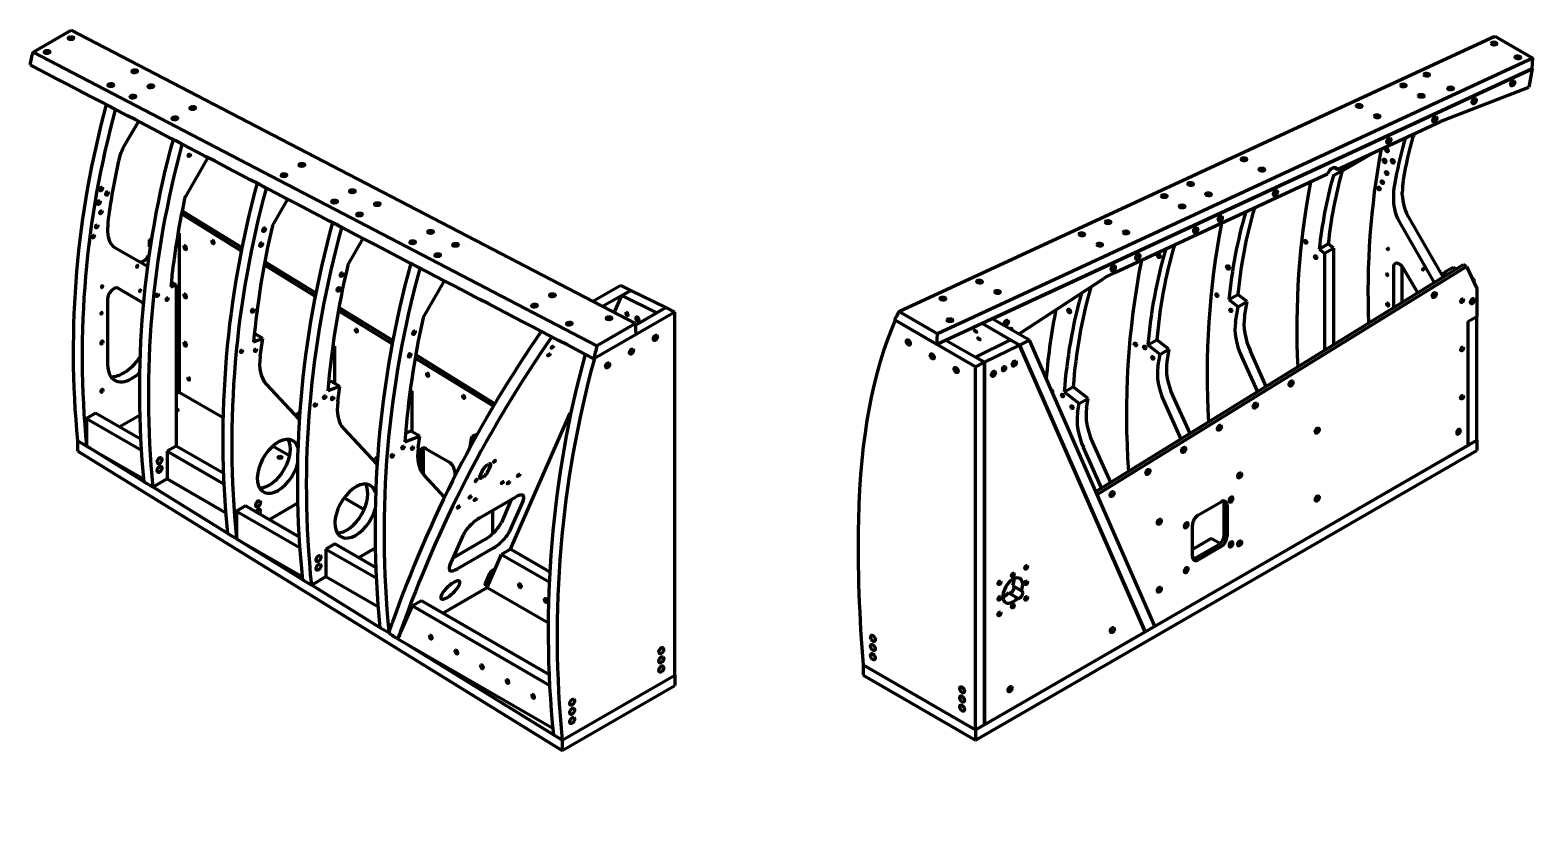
# Model space of a CAD drawing. Header units: millimetres. Extents: x 8001 to 31110, y 282 to 17125.
# Drawn here: x 20269 to 22485, y 3006 to 4159 of the extents above; entities that cross this region are included whole.
import ezdxf

# ---------------------------------------------------------------- set-up
doc = ezdxf.new("R2010")
doc.units = ezdxf.units.MM
doc.layers.add('Visible', color=7, linetype='Continuous', lineweight=50)

msp = doc.modelspace()

# ---------------------------------------------------------------- linework, layer by layer
at = {"layer": 'Visible', "extrusion": (0, 0.816497, 0.57735)}
for p, q in [((20273.42, 4126.146), (20329.629, 4158.598)), ((20329.629, 4158.598), (21161.409, 3725.827)), ((21104.55, 3692.999), (20273.42, 4126.146)), ((20381.367, 4048.691), (20381.365, 4048.69)), ((20394.566, 4041.069), (20381.365, 4048.69)), ((20395.242, 4041.459), (20394.566, 4041.069)), ((20428.788, 4023.976), (20408.426, 3988.707)), ((20479.766, 3997.407), (20479.765, 3997.406)), ((20492.966, 3989.785), (20479.765, 3997.406)), ((20493.642, 3990.175), (20492.966, 3989.785)), ((20531.1, 3970.652), (20497.97, 3913.114)), ((20603.834, 3932.744), (20603.834, 3932.744)), ((20617.035, 3925.122), (20603.834, 3932.744)), ((20617.71, 3925.512), (20617.035, 3925.122)), ((20626.382, 3870.049), (20648.944, 3909.234)), ((20579.49, 3833.8), (20492.23, 3887.614)), ((20495.418, 3890.902), (20492.547, 3889.245)), ((20580.455, 3838.46), (20495.418, 3890.902)), ((20383.395, 3865.393), (20383.395, 3861.902)), ((20486.927, 3858.267), (20489.002, 3859.466)), ((20489.002, 3859.466), (20487.295, 3860.452)), ((20489.002, 3859.466), (20489.002, 3807.109)), ((20728.27, 3867.149), (20715.069, 3874.771)), ((20728.944, 3867.539), (20728.27, 3867.149)), ((20394.221, 3837.972), (20441.047, 3810.937)), ((20444.999, 3849.304), (20446.749, 3850.314)), ((20444.999, 3839.154), (20444.999, 3849.304)), ((20446.452, 3848.465), (20444.999, 3849.304)), ((20737.525, 3811.813), (20760.225, 3851.236)), ((20688.729, 3766.432), (20614.156, 3812.421)), ((20689.668, 3771.107), (20615.045, 3817.128)), ((20843.388, 3807.152), (20830.187, 3814.773)), ((20830.187, 3814.773), (20830.187, 3814.773)), ((20489.002, 3807.109), (20489.002, 3624.495)), ((20844.063, 3807.541), (20843.388, 3807.152)), ((20848.557, 3734.428), (20879.901, 3788.863)), ((20435.306, 3756.766), (20398.418, 3778.063)), ((20476.496, 3779.98), (20484.434, 3782.946)), ((20484.434, 3782.946), (20477.228, 3787.107)), ((20484.434, 3782.946), (20484.434, 3545.337)), ((21139.867, 3782.054), (21098.853, 3758.375)), ((21154.55, 3774.849), (21113.14, 3750.941)), ((21130.294, 3742.016), (21141.349, 3767.228)), ((21139.867, 3782.054), (21154.55, 3774.849)), ((21141.349, 3767.228), (21154.55, 3774.849)), ((21141.349, 3767.228), (21193.055, 3741.855)), ((21154.55, 3774.849), (21206.256, 3749.477)), ((20383.395, 3762.204), (20383.395, 3665.143)), ((20801.822, 3696.687), (20723.515, 3744.979)), ((20802.735, 3701.378), (20724.378, 3749.701)), ((21161.545, 3723.663), (21206.256, 3749.477)), ((21206.256, 3749.477), (21193.055, 3741.855)), ((21206.256, 3749.477), (21219.457, 3742.999)), ((21219.457, 3742.999), (21100.905, 3674.554)), ((21161.409, 3725.827), (21104.55, 3692.999)), ((21162.397, 3710.056), (21161.409, 3725.827)), ((21219.457, 3207.848), (21219.457, 3742.999)), ((20598.542, 3699.081), (20612.044, 3704.125)), ((20612.044, 3704.125), (20599.7, 3711.252)), ((20608.283, 3677.339), (20612.044, 3704.125)), ((21162.397, 3710.056), (21100.11, 3674.095)), ((20717.819, 3692.579), (20715.088, 3691.559)), ((20717.819, 3692.579), (20715.416, 3693.967)), ((20717.819, 3692.579), (20717.819, 3637.819)), ((20954.325, 3607.891), (20837.561, 3679.9)), ((20952.033, 3604.05), (20836.725, 3675.162)), ((20408.036, 3653.965), (20405.396, 3652.441)), ((20418.597, 3644.819), (20421.237, 3646.344)), ((20617.026, 3636.825), (20665.275, 3585.097)), ((20712.596, 3640.835), (20709.186, 3639.561)), ((20725.797, 3633.213), (20712.596, 3640.835)), ((20489.002, 3624.495), (20484.434, 3621.858)), ((20553.66, 3587.165), (20489.002, 3624.495)), ((20725.797, 3633.213), (20708.053, 3626.584)), ((20722.715, 3611.251), (20725.797, 3633.213)), ((20832.228, 3626.526), (20829.079, 3625.349)), ((20832.228, 3626.526), (20829.451, 3628.129)), ((20832.228, 3566.319), (20832.228, 3626.526)), ((20365.361, 3593.759), (20352.16, 3586.138)), ((20432.586, 3554.947), (20365.361, 3593.759)), ((20431.184, 3591.113), (20400.564, 3573.435)), ((20977.403, 3393.327), (21065.293, 3593.773)), ((20352.16, 3586.138), (20433.425, 3539.219)), ((20352.16, 3586.138), (20352.16, 3545.489)), ((20731.459, 3570.745), (20779.684, 3519.043)), ((20830.293, 3567.436), (20822.499, 3564.524)), ((20843.494, 3559.814), (20830.293, 3567.436)), ((20352.16, 3545.49), (20338.96, 3553.111)), ((20339.405, 3538.125), (20339.405, 3552.854)), ((20352.112, 3545.518), (20436.675, 3493.275)), ((20352.16, 3545.489), (20436.378, 3496.866)), ((20484.17, 3545.489), (20470.969, 3537.868)), ((20554.657, 3504.794), (20484.17, 3545.489)), ((20651.257, 3530.818), (20626.536, 3545.09)), ((20821.474, 3551.587), (20843.494, 3559.814)), ((20841.119, 3542.891), (20843.494, 3559.814)), ((20917.983, 3544.255), (20920.097, 3559.31)), ((20927.893, 3562.223), (20920.097, 3559.31)), ((20924.769, 3556.613), (20920.097, 3559.31)), ((20339.405, 3538.125), (21053.645, 3096.874)), ((20470.969, 3537.868), (20555.287, 3489.187)), ((20470.969, 3537.868), (20470.969, 3497.219)), ((20844.174, 3511.192), (20844.174, 3536.301)), ((20848.574, 3538.842), (20848.574, 3503.869)), ((20852.974, 3541.382), (20886.376, 3522.098)), ((20879.966, 3470.111), (20849.863, 3502.384)), ((20895.177, 3506.855), (20895.177, 3500.854)), ((20932.132, 3499.922), (20937.077, 3511.2)), ((20943.126, 3517.5), (20945.326, 3518.77)), ((20948.078, 3517.551), (20943.133, 3506.273)), ((20449.925, 3485.069), (20436.724, 3492.691)), ((20470.969, 3497.219), (20449.925, 3485.069)), ((20449.942, 3485.079), (20559.941, 3417.123)), ((20470.969, 3497.219), (20557.651, 3447.173)), ((20937.084, 3499.973), (20934.884, 3498.703)), ((20586.394, 3457.158), (20573.193, 3449.536)), ((20666.206, 3411.078), (20586.394, 3457.158)), ((20664.304, 3461.49), (20621.597, 3436.833)), ((20731.917, 3469.005), (20761.492, 3451.93)), ((20932, 3439.68), (20984.804, 3470.166)), ((20978.515, 3466.535), (20963.791, 3432.955)), ((20995.812, 3465.291), (20976.031, 3420.178)), ((20573.193, 3449.536), (20573.193, 3408.888)), ((20573.193, 3449.536), (20667.083, 3395.329)), ((20950.632, 3450.437), (20950.632, 3416.069)), ((20573.193, 3408.889), (20559.993, 3416.51)), ((20888.024, 3369.368), (20907.805, 3414.48)), ((20573.193, 3408.888), (20670.111, 3352.932)), ((20574.382, 3408.202), (20670.455, 3348.848)), ((20718.404, 3401.266), (20705.203, 3393.644)), ((20705.203, 3393.644), (20780.02, 3350.449)), ((20705.203, 3393.644), (20705.203, 3352.996)), ((20779.346, 3366.081), (20718.404, 3401.266)), ((20753.607, 3380.942), (20778.439, 3395.279)), ((20939.596, 3407.755), (20893.081, 3380.9)), ((20951.836, 3394.979), (20899.032, 3364.492)), ((20977.403, 3393.327), (20964.202, 3385.706)), ((21034.848, 3360.162), (20977.403, 3393.327)), ((20841.637, 3385.334), (20841.762, 3385.262)), ((20942.868, 3337.05), (20964.202, 3385.706)), ((20964.202, 3385.706), (21034.237, 3345.271)), ((20683.71, 3340.587), (20670.509, 3348.209)), ((20683.71, 3340.587), (20705.203, 3352.996)), ((20705.203, 3352.996), (20782.481, 3308.38)), ((20940.383, 3342.625), (20946.976, 3357.663)), ((20683.771, 3340.622), (20784.83, 3278.188)), ((20877.398, 3299.252), (20942.868, 3337.05)), ((20942.868, 3337.05), (21033.174, 3284.912)), ((20811.394, 3261.144), (20832.728, 3309.799)), ((20845.929, 3317.421), (20832.728, 3309.799)), ((20832.728, 3309.799), (21035.501, 3192.728)), ((21034.793, 3208.38), (20845.929, 3317.421)), ((20797.83, 3270.052), (20784.888, 3277.524)), ((20811.394, 3261.144), (21039.634, 3129.369)), ((20811.798, 3277.818), (20811.798, 3277.817)), ((20827.07, 3252.093), (21040.395, 3120.303)), ((21053.645, 3112.117), (21219.457, 3207.848)), ((21053.645, 3112.117), (21219.457, 3207.848)), ((21053.645, 3096.874), (21219.457, 3192.605)), ((21219.457, 3207.848), (21219.457, 3192.605)), ((21053.645, 3112.117), (21040.444, 3119.739)), ((21053.645, 3112.117), (21053.645, 3096.874))]:
    msp.add_line(p, q, dxfattribs=at)
at = {"layer": 'Visible', "extrusion": (1e-16, 0.816497, 0.57735)}
for p, q in [((21549.902, 3743.905), (22428.425, 4149.689)), ((22428.425, 4149.689), (22484.634, 4117.237)), ((22483.646, 4101.466), (21605.774, 3695.307)), ((22484.634, 4117.237), (21606.761, 3711.077)), ((21687.509, 3733.122), (22483.646, 4101.466)), ((22483.646, 4101.466), (22478.708, 4074.458)), ((22483.646, 4101.466), (22484.634, 4117.237)), ((22354.216, 4026.055), (22478.708, 4074.458)), ((22196.177, 3953.151), (22348.397, 4023.577)), ((22234.317, 3969.257), (22191.039, 3944.069)), ((22204.24, 3951.69), (22247.518, 3976.878)), ((22234.314, 3970.795), (22234.317, 3969.257)), ((22247.518, 3976.878), (22234.317, 3969.257)), ((22247.518, 3976.878), (22247.517, 3976.904)), ((21867.031, 3800.867), (22181.786, 3946.493)), ((22191.896, 3955.748), (22196.177, 3953.151)), ((22278.879, 3911.783), (22278.879, 3908.292)), ((22292.08, 3915.914), (22292.08, 3919.405)), ((22302.906, 3879.483), (22351.862, 3794.689)), ((22289.705, 3871.862), (22338.661, 3787.068)), ((22169.566, 3835.73), (22182.766, 3843.352)), ((22169.566, 3835.73), (22177.503, 3829.53)), ((22177.503, 3829.53), (22190.704, 3837.152)), ((22190.704, 3837.152), (22182.766, 3843.352)), ((22190.704, 3837.152), (22190.704, 3694.543)), ((21840.214, 3478.393), (22382.471, 3812.807)), ((22177.503, 3829.53), (22177.503, 3686.401)), ((22386.872, 3810.266), (22382.471, 3812.807)), ((21728.541, 3711.968), (21851.89, 3792.427)), ((21842.027, 3474.257), (22386.872, 3810.266)), ((22278.879, 3808.594), (22278.879, 3748.92)), ((22292.08, 3757.062), (22292.08, 3809.773)), ((22314.73, 3771.03), (22293.902, 3807.106)), ((22353.684, 3801.695), (22366.885, 3809.316)), ((22353.684, 3801.695), (22359.246, 3798.484)), ((22353.684, 3795.054), (22353.684, 3801.695)), ((22366.885, 3809.316), (22372.012, 3806.356)), ((22386.872, 3810.266), (22402.088, 3777.659)), ((22394.849, 3793.171), (22397.687, 3791.532)), ((22396.054, 3790.589), (22397.687, 3791.532)), ((22397.687, 3791.532), (22397.687, 3787.088)), ((22036.392, 3761.255), (22049.593, 3768.877)), ((22063.095, 3758.331), (22049.593, 3768.877)), ((22402.088, 3777.659), (22402.088, 3736.635)), ((22036.392, 3761.255), (22049.894, 3750.709)), ((22046.133, 3728.266), (22049.894, 3750.709)), ((22049.894, 3750.709), (22063.095, 3758.331)), ((22059.334, 3735.888), (22063.095, 3758.331)), ((21605.774, 3695.307), (21543.487, 3731.268)), ((21662.833, 3662.363), (21544.282, 3730.809)), ((21606.761, 3711.077), (21549.902, 3743.905)), ((21727.74, 3694.213), (21672.43, 3726.146)), ((21742.423, 3701.418), (21687.509, 3733.122)), ((22388.887, 3729.014), (22402.088, 3736.635)), ((22388.887, 3729.014), (22402.088, 3736.635)), ((22388.887, 3729.014), (22388.887, 3546.399)), ((22388.887, 3729.014), (22388.887, 3546.399)), ((22402.088, 3554.021), (22402.088, 3736.635)), ((21605.774, 3695.307), (21606.761, 3711.077)), ((21619.331, 3701.579), (21676.034, 3668.841)), ((21714.539, 3701.835), (21662.833, 3676.463)), ((21714.539, 3701.835), (21727.74, 3694.213)), ((21742.423, 3701.418), (21727.74, 3694.213)), ((21927.257, 3279.878), (21742.423, 3701.418)), ((21917.086, 3694.414), (21930.287, 3702.035)), ((21948.031, 3688.176), (21930.287, 3702.035)), ((21727.74, 3694.213), (21676.034, 3668.841)), ((21913.02, 3271.657), (21727.74, 3694.213)), ((21727.74, 3694.213), (21913.02, 3271.657)), ((21934.83, 3680.554), (21917.086, 3694.414)), ((21931.748, 3662.151), (21934.83, 3680.554)), ((21934.83, 3680.554), (21948.031, 3688.176)), ((21948.031, 3688.176), (21944.949, 3669.772)), ((22091.415, 3633.31), (22068.077, 3685.278)), ((21676.034, 3668.841), (21662.833, 3676.463)), ((21676.034, 3668.841), (21662.833, 3662.363)), ((21662.833, 3127.212), (21662.833, 3662.363)), ((21676.034, 3668.841), (21676.034, 3134.834)), ((21676.034, 3134.834), (21676.034, 3668.841)), ((22054.876, 3677.657), (22078.396, 3625.281)), ((21793.7, 3625.17), (21806.901, 3632.792)), ((21793.7, 3625.17), (21815.719, 3607.971)), ((21828.92, 3615.593), (21806.901, 3632.792)), ((21815.719, 3607.971), (21828.92, 3615.593)), ((21826.545, 3601.412), (21828.92, 3615.593)), ((21940.492, 3611.547), (21965.571, 3555.702)), ((21953.693, 3619.169), (21978.59, 3563.73)), ((21813.344, 3593.79), (21815.719, 3607.971)), ((21662.833, 3127.212), (22402.088, 3554.021)), ((21835.289, 3550.808), (21861.825, 3491.72)), ((21927.257, 3279.878), (22388.887, 3546.399)), ((22388.887, 3546.399), (22402.088, 3554.021)), ((22402.088, 3554.021), (22402.088, 3538.778)), ((21662.833, 3111.969), (22402.088, 3538.778)), ((21848.806, 3483.692), (21822.088, 3543.187)), ((21927.257, 3279.878), (21842.027, 3474.257)), ((21991.513, 3444.002), (22024.915, 3463.287)), ((22029.315, 3415.017), (22029.315, 3460.746)), ((22033.715, 3458.206), (22033.715, 3412.476)), ((21982.713, 3383.029), (21982.713, 3428.759)), ((22010.459, 3409.211), (21982.713, 3393.192)), ((21987.113, 3380.489), (22020.515, 3399.773)), ((22024.915, 3397.233), (21991.513, 3377.948)), ((22023.23, 3401.837), (22010.459, 3409.211)), ((21724.581, 3321.375), (21711.38, 3328.996)), ((21717.532, 3339.651), (21730.732, 3332.029)), ((21913.02, 3271.657), (21927.257, 3279.878)), ((21676.034, 3134.834), (21913.02, 3271.657)), ((21497.022, 3222.944), (21662.833, 3127.212)), ((21497.022, 3222.944), (21497.022, 3207.7)), ((21497.022, 3222.944), (21662.833, 3127.212)), ((21497.022, 3207.7), (21662.833, 3111.969)), ((21662.833, 3127.212), (21676.034, 3134.834)), ((21662.833, 3127.212), (21662.833, 3111.969))]:
    msp.add_line(p, q, dxfattribs=at)
at = {"layer": 'Visible'}
for centre, radius, start, end in [((21710.687, 3685.339), 1378.086, 164.712451, 185.506038), ((21723.884, 3677.718), 1378.081, 164.71243, 185.505755), ((21830.129, 3628.058), 1399.965, 164.702735, 185.548762), ((21843.33, 3620.436), 1399.965, 164.702735, 185.548762), ((23371.117, 3773.872), 1129.728, 169.326488, 182.40756), ((22847.751, 3771.909), 668.812, 164.545381, 173.867886), ((21980.725, 3555.833), 1427.547, 164.690875, 185.600791), ((21993.921, 3548.213), 1427.542, 164.690851, 185.600462), ((23296.647, 3719.222), 1160.159, 169.286595, 182.828156), ((22834.55, 3764.287), 668.812, 164.545381, 173.867886), ((21646.841, 3663.851), 1176.092, 167.905885, 174.333298), ((22714.845, 3698.006), 681.395, 163.569762, 174.673916), ((22729.829, 3705.386), 683.192, 163.747168, 174.667695), ((21796.105, 3591.824), 1202.356, 166.620477, 174.882095), ((22080.965, 3494.448), 1417.913, 164.440552, 185.919386), ((22094.166, 3486.826), 1417.913, 164.440552, 185.919386), ((23202.431, 3650.31), 1198.21, 169.23592, 183.32653), ((22586.752, 3643.045), 671.589, 163.276904, 175.613555), ((22604.643, 3649.855), 676.33, 163.48176, 175.57542), ((21929.227, 3527.264), 1225.204, 166.570647, 175.3503), ((22255.477, 3424.062), 1477.872, 164.670212, 185.690483), ((23063.335, 3592.303), 1178.017, 168.875228, 184.102274), ((22268.286, 3416.499), 1477.478, 164.668411, 185.666044), ((22522.592, 3573.465), 730.724, 164.314006, 175.942395), ((22534.481, 3581.249), 729.404, 164.198352, 175.947865), ((22066.848, 3460.546), 1248.697, 167.330064, 175.818908), ((22085.638, 3463.973), 604.462, 152.412062, 153.755457), ((22501.689, 2686.792), 1800.922, 145.207097, 160.550525), ((22517.19, 2672.493), 1804.511, 145.045043, 160.539427), ((22580.55, 3273.578), 1547.77, 164.746922, 185.704283), ((22616.171, 3328), 1555.064, 166.425067, 167.140554), ((22593.352, 3265.943), 1547.372, 164.68845, 185.705261)]:
    msp.add_arc(centre, radius, start, end, dxfattribs=at)
for centre, major_axis, ratio, start_param, end_param in [((20329.299, 4146.69), (4.124, 0.258), 0.53252911, 1.57079633, 7.85398163), ((20329.375, 4145.469), (2.404, 0.151), 0.53252911, -0.57144326, 3.71303591), ((20294.084, 4126.359), (4.124, 0.258), 0.53252911, 1.57079633, 7.85398163), ((20294.16, 4125.137), (2.404, 0.151), 0.53252911, -0.57144326, 3.71303591), ((22427.072, 4137.488), (-2.404, 0.151), 0.53252911, 2.5701494, 6.85462856), ((20423.232, 4097.818), (4.124, 0.258), 0.53252911, 1.57079633, 7.85398163), ((22462.287, 4117.156), (-2.404, 0.151), 0.53252911, 2.5701494, 6.85462856), ((20388.017, 4077.486), (4.124, 0.258), 0.53252911, 1.57079633, 7.85398163), ((20388.093, 4076.264), (2.404, 0.151), 0.53252911, -0.57144326, 3.71303591), ((20423.308, 4096.596), (2.404, 0.151), 0.53252911, -0.57144326, 3.71303591), ((20447.077, 4075.748), (4.124, 0.258), 0.53252911, 1.57079633, 7.85398163), ((22293.476, 4075.678), (-2.404, 0.151), 0.53252911, 2.5701494, 6.85462856), ((22327.933, 4091.62), (-2.404, 0.151), 0.53252911, 2.5701494, 6.85462856), ((22453.757, 4080.663), (1.249, 2.059), 0.59377561, 2.23524782, 7.18953014), ((20420.665, 4060.499), (4.124, 0.258), 0.53252911, 1.57079633, 7.85398163), ((20420.742, 4059.277), (2.404, 0.151), 0.53252911, -0.57144326, 3.71303591), ((20447.153, 4074.526), (2.404, 0.151), 0.53252911, -0.57144326, 3.71303591), ((22319.887, 4060.429), (-2.404, 0.151), 0.53252911, 2.5701494, 6.85462856), ((22363.149, 4071.289), (-2.404, 0.151), 0.53252911, 2.5701494, 6.85462856), ((22397.005, 4054.406), (1.249, 2.059), 0.59377561, 2.23524782, 7.18953014), ((20508.8, 4043.633), (4.124, 0.258), 0.53252911, 1.57079633, 7.85398163), ((20508.877, 4042.411), (2.404, 0.151), 0.53252911, -0.57144326, 3.71303591), ((22228.332, 4045.538), (-2.404, 0.151), 0.53252911, 2.5701494, 6.85462856), ((20482.389, 4028.385), (4.124, 0.258), 0.53252911, 1.57079633, 7.85398163), ((20482.465, 4027.163), (2.404, 0.151), 0.53252911, -0.57144326, 3.71303591), ((22254.743, 4030.289), (-2.404, 0.151), 0.53252911, 2.5701494, 6.85462856), ((22339.007, 4027.572), (1.249, 2.059), 0.59377561, 2.23524782, 7.18953014), ((22341.812, 3918.439), (64.563, 106.404), 0.59377561, 0.65847385, 0.72325791), ((20433.318, 3974.336), (24.892, 43.114), 0.57735027, 1.57079633, 2.0773806), ((22271.214, 3996.207), (1.249, 2.059), 0.59377561, 2.23524782, 7.18953014), ((22328.802, 3963.08), (-24.892, 43.114), 0.57735027, 0.29553883, 0.50658427), ((22342.003, 3970.702), (-24.892, 43.114), 0.57735027, 0.36931273, 0.50658427), ((22058.49, 3966.958), (-2.404, 0.151), 0.53252911, 2.5701494, 6.85462856), ((22265.896, 3965.747), (-1.459, 2.526), 0.57735027, 1.57079633, 7.85398163), ((22269.33, 3981.781), (-1.459, 2.526), 0.57735027, 1.57079633, 7.85398163), ((22277.911, 3965.201), (-1.459, 2.526), 0.57735027, 1.57079633, 7.85398163), ((20643.313, 3944.656), (4.124, 0.258), 0.53252911, 1.57079633, 7.85398163), ((20643.39, 3943.435), (2.404, 0.151), 0.53252911, -0.57144326, 3.71303591), ((20669.725, 3959.905), (4.124, 0.258), 0.53252911, 1.57079633, 7.85398163), ((20669.801, 3958.683), (2.404, 0.151), 0.53252911, -0.57144326, 3.71303591), ((22084.901, 3951.71), (-2.404, 0.151), 0.53252911, 2.5701494, 6.85462856), ((22188.746, 3946.063), (5.649, 9.31), 0.59377561, -0.42668687, 1.87320269), ((22194.156, 3938.683), (-3.112, 5.389), 0.57735027, 0.00201175, 0.51020478), ((22207.357, 3946.305), (-3.112, 5.389), 0.57735027, 0.00201175, 0.51020478), ((22269.013, 3947.826), (-1.204, 2.086), 0.57735027, 1.57079633, 7.85398163), ((20744.293, 3921.107), (4.124, 0.258), 0.53252911, 1.57079633, 7.85398163), ((21979.789, 3930.546), (-2.404, 0.151), 0.53252911, 2.5701494, 6.85462856), ((22257.91, 3924.98), (-1.204, 2.086), 0.57735027, 1.57079633, 7.85398163), ((22262.54, 3934.508), (-1.204, 2.086), 0.57735027, 1.57079633, 7.85398163), ((22366.885, 3860.973), (-62.23, 107.786), 0.57735027, 0.6079124, 0.78539817), ((22380.086, 3868.594), (-62.23, 107.786), 0.57735027, 0.6079124, 0.78539817), ((20501.087, 3911.328), (3.112, 5.389), 0.57735027, 1.57280808, 2.08100111), ((20717.882, 3905.859), (4.124, 0.258), 0.53252911, 1.57079633, 7.85398163), ((20717.958, 3904.637), (2.404, 0.151), 0.53252911, -0.57144326, 3.71303591), ((20744.37, 3919.886), (2.404, 0.151), 0.53252911, -0.57144326, 3.71303591), ((20781.049, 3901.984), (4.124, 0.258), 0.53252911, 1.57079633, 7.85398163), ((20781.125, 3900.762), (2.404, 0.151), 0.53252911, -0.57144326, 3.71303591), ((21940.997, 3912.599), (-2.404, 0.151), 0.53252911, 2.5701494, 6.85462856), ((22006.2, 3915.298), (-2.404, 0.151), 0.53252911, 2.5701494, 6.85462856), ((22104.021, 3918.852), (1.249, 2.059), 0.59377561, 2.23524782, 7.18953014), ((22315.841, 3886.952), (-26.137, 45.27), 0.57735027, 0.78539816, 1.57079633), ((22329.042, 3894.573), (-26.137, 45.27), 0.57735027, 0.78539816, 1.57079633), ((20471.401, 3916.203), (62.23, 107.786), 0.57735027, 2.17870873, 2.35619449), ((20754.637, 3886.735), (4.124, 0.258), 0.53252911, 1.57079633, 7.85398163), ((20754.714, 3885.513), (2.404, 0.151), 0.53252911, -0.57144326, 3.71303591), ((21967.408, 3897.35), (-2.404, 0.151), 0.53252911, 2.5701494, 6.85462856), ((22022.671, 3881.215), (1.249, 2.059), 0.59377561, 2.23524782, 7.18953014), ((20420.357, 3883.242), (26.137, 45.27), 0.57735027, 2.35619449, 3.14159266), ((20859.505, 3861.163), (4.124, 0.258), 0.53252911, 1.57079633, 7.85398163), ((20859.582, 3859.941), (2.404, 0.151), 0.53252911, -0.57144326, 3.71303591), ((21819.401, 3856.341), (-2.404, 0.151), 0.53252911, 2.5701494, 6.85462856), ((21858.193, 3874.288), (-2.404, 0.151), 0.53252911, 2.5701494, 6.85462856), ((21884.604, 3859.04), (-2.404, 0.151), 0.53252911, 2.5701494, 6.85462856), ((21986.528, 3864.493), (1.249, 2.059), 0.59377561, 2.23524782, 7.18953014), ((20833.094, 3845.915), (4.124, 0.258), 0.53252911, 1.57079633, 7.85398163), ((20833.17, 3844.693), (2.404, 0.151), 0.53252911, -0.57144326, 3.71303591), ((20896.26, 3842.04), (4.124, 0.258), 0.53252911, 1.57079633, 7.85398163), ((20896.337, 3840.818), (2.404, 0.151), 0.53252911, -0.57144326, 3.71303591), ((21845.812, 3841.092), (-2.404, 0.151), 0.53252911, 2.5701494, 6.85462856), ((22149.621, 3846.476), (-1.12, 1.94), 0.57735027, 1.57079633, 7.85398163), ((20436.199, 3828.108), (6.223, 10.779), 0.57735027, 3.14159266, 4.81390268), ((20869.849, 3826.791), (4.124, 0.258), 0.53252911, 1.57079633, 7.85398163), ((20869.925, 3825.569), (2.404, 0.151), 0.53252911, -0.57144326, 3.71303591), ((21901.075, 3824.957), (1.249, 2.059), 0.59377561, 2.23524782, 7.18953014), ((21932.933, 3825.842), (-1.459, 2.526), 0.57735027, 1.57079633, 7.85398163), ((22035.118, 3808.705), (-1.431, 2.478), 0.57735027, 1.57079633, 7.85398163), ((22164.255, 3823.754), (-1.12, 1.94), 0.57735027, 1.57079633, 7.85398163), ((22287.679, 3803.513), (-6.223, 10.779), 0.57735027, -1.57079633, 0.78539816), ((21860.445, 3695.728), (64.563, 106.404), 0.59377561, 0.72325791, 0.89107653), ((21864.932, 3808.235), (1.249, 2.059), 0.59377561, 2.23524782, 7.18953014), ((22358.085, 3798.282), (-6.223, 10.779), 0.57735027, 1.57079633, 1.62278864), ((20392.195, 3767.285), (6.223, 10.779), 0.57735027, 0, 2.35619449), ((21039.128, 3767.706), (4.124, 0.258), 0.53252911, 1.57079633, 7.85398163), ((21039.205, 3766.484), (2.404, 0.151), 0.53252911, -0.57144326, 3.71303591), ((21668.616, 3786.578), (-2.404, 0.151), 0.53252911, 2.5701494, 6.85462856), ((21695.027, 3771.329), (-2.404, 0.151), 0.53252911, 2.5701494, 6.85462856), ((22018.59, 3767.776), (-1.12, 1.94), 0.57735027, 1.57079633, 7.85398163), ((22338.133, 3768.674), (1.204, 2.086), 0.57735027, 2.33837084, 7.08640712), ((22344.884, 3790.661), (-6.223, 10.779), 0.57735027, 1.57079633, 1.65838162), ((20408.036, 3712.15), (26.137, 45.27), 0.57735027, -0.04416294, 0), ((21012.717, 3752.458), (4.124, 0.258), 0.53252911, 1.57079633, 7.85398163), ((21012.793, 3751.236), (2.404, 0.151), 0.53252911, -0.57144326, 3.71303591), ((21614.54, 3761.559), (-2.404, 0.151), 0.53252911, 2.5701494, 6.85462856), ((21800.876, 3744.555), (-1.459, 2.526), 0.57735027, 1.57079633, 7.85398163), ((22039.213, 3745.463), (-1.12, 1.94), 0.57735027, 1.57079633, 7.85398163), ((22394.465, 3759.593), (1.204, 2.086), 0.57735027, 2.33837084, 7.08640712), ((21063.953, 3725.8), (4.124, 0.258), 0.53252911, 1.57079633, 7.85398163), ((21064.029, 3724.578), (2.404, 0.151), 0.53252911, -0.57144326, 3.71303591), ((21122.651, 3733.913), (4.124, 0.258), 0.53252911, 1.57079633, 7.85398163), ((21122.728, 3732.691), (2.404, 0.151), 0.53252911, -0.57144326, 3.71303591), ((21624.971, 3729.761), (-2.404, 0.151), 0.53252911, 2.5701494, 6.85462856), ((21707.332, 3727.902), (1.249, 2.059), 0.59377561, 2.23524782, 7.18953014), ((22098.133, 3687.649), (-37.338, 64.671), 0.57735027, 0.610761, 1.39615917), ((22111.334, 3695.271), (-37.338, 64.671), 0.57735027, 0.610761, 1.39615917), ((21189.832, 3705.608), (1.204, 2.086), 0.57735027, 2.33837085, 7.08640711), ((21563.826, 3698.057), (-2.066, 3.578), 0.57735027, 1.57079633, 7.85398163), ((21564.849, 3698.648), (-1.204, 2.086), 0.57735027, -0.80322181, 3.94481446), ((21662.868, 3714.747), (-1.708, 1.636), 0.31903063, 1.57079633, 7.85398163), ((21667.813, 3703.469), (-1.708, 1.636), 0.31903063, 1.57079633, 7.85398163), ((21713.83, 3715.037), (2.144, 3.533), 0.59377561, -0.90729744, 0.93317199), ((21719.985, 3808.667), (64.563, 106.404), 0.59377561, 4.00951409, 4.03266919), ((21154.629, 3685.284), (1.204, 2.086), 0.57735027, 2.33837085, 7.08640711), ((21599.028, 3677.733), (-2.066, 3.578), 0.57735027, 1.57079633, 7.85398163), ((21600.051, 3678.323), (-1.204, 2.086), 0.57735027, -0.80322181, 3.94481446), ((21898.524, 3695.324), (-1.12, 1.94), 0.57735027, 1.57079633, 7.85398163), ((21912.257, 3690.801), (-1.12, 1.94), 0.57735027, 1.57079633, 7.85398163), ((20418.597, 3685.468), (24.892, 43.114), 0.57735027, 2.35619449, 3.92699082), ((20408.036, 3696.646), (26.137, 45.27), 0.57735027, 3.92699082, 4.59634578), ((20660.283, 3696.767), (37.338, 64.671), 0.57735027, 2.18155733, 2.96695549), ((20713.419, 3675.756), (1.12, 1.94), 0.57735027, 3.53357617, 7.16193865), ((21119.426, 3664.96), (1.204, 2.086), 0.57735027, 2.33837085, 7.08640711), ((21634.231, 3657.409), (-2.066, 3.578), 0.57735027, 1.57079633, 7.85398163), ((21635.254, 3657.999), (-1.204, 2.086), 0.57735027, -0.80322181, 3.94481446), ((21718.971, 3667.58), (1.204, 2.086), 0.57735027, 2.33837085, 7.08640711), ((21924.151, 3675.307), (-1.12, 1.94), 0.57735027, 1.57079633, 7.85398163), ((21983.75, 3621.54), (-37.338, 64.671), 0.57735027, 0.61086524, 1.39615917), ((21996.951, 3629.161), (-37.338, 64.671), 0.57735027, 0.61086524, 1.39615917), ((20405.396, 3693.089), (24.892, 43.114), 0.57735027, 3.40996774, 3.92699082), ((20421.237, 3689.024), (26.137, 45.27), 0.57735027, 3.92699082, 4.1822515), ((21688.255, 3652.507), (1.204, 2.086), 0.57735027, 2.33837085, 7.08640711), ((22127.046, 3638.291), (1.204, 2.086), 0.57735027, 2.33837084, 7.08640712), ((20827.828, 3609.702), (1.12, 1.94), 0.57735027, 3.27259085, 7.428212), ((21775.288, 3625.963), (-1.12, 1.94), 0.57735027, 3.10628157, 5.93921447), ((21791.084, 3619.83), (-1.12, 1.94), 0.57735027, 1.57079633, 7.85398163), ((20774.717, 3630.687), (37.338, 64.671), 0.57735027, 2.18166156, 2.96695549), ((21805.04, 3602.724), (-1.12, 1.94), 0.57735027, 1.57079633, 7.85398163), ((21865.346, 3553.179), (-37.338, 64.671), 0.57735027, 0.61086524, 1.39615917), ((21878.547, 3560.801), (-37.338, 64.671), 0.57735027, 0.61086524, 1.39615917), ((22074.275, 3605.695), (1.204, 2.086), 0.57735027, 2.33837084, 7.08640712), ((20556.402, 3575.42), (2.917, 0), 0.57735027, 2.92604253, 3.35070663), ((20676.089, 3600.083), (9.335, 16.168), 0.57735027, 2.96695549, 3.05853208), ((22021.503, 3573.1), (1.204, 2.086), 0.57735027, 2.33837084, 7.08640712), ((22165.648, 3568.837), (1.204, 2.086), 0.57735027, 2.33837084, 7.08640712), ((20634.779, 3515.579), (21.781, 37.725), 0.57735027, -0.50059641, 5.16905035), ((20637.458, 3528.622), (2.917, 0), 0.57735027, 1.57079633, 7.85398163), ((20777.297, 3541.651), (9.335, 16.168), 0.57735027, 3.68319621, 4.19313397), ((20893.121, 3562.326), (37.338, 64.671), 0.57735027, 2.18166157, 2.96695549), ((20852.974, 3531.22), (-6.223, 10.779), 0.57735027, -0.78539816, 0.78539816), ((21968.731, 3540.504), (1.204, 2.086), 0.57735027, 2.33837084, 7.08640712), ((20790.498, 3534.029), (9.335, 16.168), 0.57735027, 2.96695549, 3.0284206), ((20886.376, 3511.936), (-6.223, 10.779), 0.57735027, 3.92699082, 5.49778714), ((20941.477, 3513.74), (4.494, 4.305), 0.31903063, 0.91576572, 2.48656205), ((20938.732, 3503.733), (4.494, 4.305), 0.31903063, 4.05735837, 5.6281547), ((20943.677, 3515.011), (4.494, 4.305), 0.31903063, -0.65503061, 0.91576572), ((21915.959, 3507.908), (1.204, 2.086), 0.57735027, 2.33837084, 7.08640712), ((22051.239, 3502.783), (1.204, 2.086), 0.57735027, 2.33837084, 7.08640712), ((20749.187, 3449.525), (21.781, 37.725), 0.57735027, -0.47480188, 5.14338005), ((20735.986, 3457.147), (21.781, 37.725), 0.57735027, 3.44947974, 5.97529822), ((20936.532, 3502.462), (4.494, 4.305), 0.31903063, 2.48656205, 4.05735837), ((20978.21, 3455.129), (17.975, 17.219), 0.31903063, -0.65503061, 0.91576572), ((21863.188, 3475.312), (1.204, 2.086), 0.57735027, 2.33837084, 7.08640712), ((22024.915, 3453.124), (6.223, 10.779), 0.57735027, -0.78539816, 0.78539816), ((22165.648, 3468.741), (1.204, 2.086), 0.57735027, 2.33837084, 7.08640712), ((20605.179, 3447.679), (2.489, 4.311), 0.57735027, 4.47238136, 8.09398925), ((20925.406, 3424.642), (17.975, 17.219), 0.31903063, 0.91576572, 2.48656205), ((21932.835, 3434.423), (1.204, 2.086), 0.57735027, 2.33837084, 7.08640712), ((21991.513, 3433.84), (6.223, 10.779), 0.57735027, 0.78539816, 2.35619449), ((21958.22, 3469.857), (-21.78, 37.725), 0.57735027, 3.3973987, 3.50231838), ((21971.421, 3477.479), (-21.78, 37.725), 0.57735027, 2.82927414, 2.83370556), ((20946.19, 3422.793), (17.975, 17.219), 0.31903063, 4.05735837, 5.6281547), ((20958.43, 3410.016), (17.975, 17.219), 0.31903063, 4.05735837, 5.6281547), ((22024.915, 3407.395), (6.223, 10.779), 0.57735027, 3.92699082, 5.49778714), ((20867.591, 3381.165), (21.781, 37.725), 0.57735027, -1.22017631, -0.98182712), ((22051.239, 3402.687), (1.204, 2.086), 0.57735027, 2.33837084, 7.08640712), ((20867.591, 3381.165), (21.781, 37.725), 0.57735027, 1.67899094, 1.89545755), ((20905.626, 3379.53), (17.975, 17.219), 0.31903063, 2.48656205, 4.05735837), ((21991.513, 3388.11), (6.223, 10.779), 0.57735027, 2.35619449, 3.92699082), ((21717.837, 3332.371), (10.29, 17.823), 0.57735027, -1.26725136, 4.40884402), ((21728.127, 3326.43), (3.112, 5.389), 0.57735027, 2.98982017, 6.43495779), ((21932.835, 3334.327), (1.204, 2.086), 0.57735027, 2.33837084, 7.08640712), ((20845.782, 3324.831), (80.778, 210.962), 0.11700103, 1.79827796, 1.8797942), ((20857.89, 3311.921), (80.633, 210.637), 0.11685066, 1.79785645, 1.8587147), ((21511.557, 3261.974), (-2.489, 4.311), 0.57735027, 1.57079633, 7.85398163), ((21863.61, 3274.798), (1.204, 2.086), 0.57735027, 2.33837085, 7.08640711), ((21511.557, 3248.425), (-2.489, 4.311), 0.57735027, 1.57079633, 7.85398163), ((21511.557, 3234.876), (-2.489, 4.311), 0.57735027, 1.57079633, 7.85398163), ((21643.032, 3186.068), (-2.489, 4.311), 0.57735027, 1.57079633, 7.85398163), ((21643.032, 3172.518), (-2.489, 4.311), 0.57735027, 1.57079633, 7.85398163), ((21712.731, 3187.688), (1.204, 2.086), 0.57735027, 2.33837085, 7.08640711), ((21643.032, 3158.969), (-2.489, 4.311), 0.57735027, 1.57079633, 7.85398163)]:
    msp.add_ellipse(centre, major_axis=major_axis, ratio=ratio, start_param=start_param, end_param=end_param, dxfattribs=at)
for centre, major_axis, ratio in [((22427.148, 4138.71), (-4.124, 0.258), 0.53252911), ((22462.364, 4118.378), (-4.124, 0.258), 0.53252911), ((22293.552, 4076.9), (-4.124, 0.258), 0.53252911), ((22328.01, 4092.842), (-4.124, 0.258), 0.53252911), ((22454.752, 4080.059), (2.144, 3.533), 0.59377561), ((22319.964, 4061.651), (-4.124, 0.258), 0.53252911), ((22363.225, 4072.51), (-4.124, 0.258), 0.53252911), ((22398, 4053.802), (2.144, 3.533), 0.59377561), ((22228.408, 4046.76), (-4.124, 0.258), 0.53252911), ((22254.82, 4031.511), (-4.124, 0.258), 0.53252911), ((22340.002, 4026.968), (2.144, 3.533), 0.59377561), ((22272.209, 3995.603), (2.144, 3.533), 0.59377561), ((20503.807, 3973.986), (1.101, 1.908), 0.57735027), ((22058.566, 3968.18), (-4.124, 0.258), 0.53252911), ((22084.978, 3952.932), (-4.124, 0.258), 0.53252911), ((20373.846, 3924.364), (1.459, 2.526), 0.57735027), ((21979.865, 3931.768), (-4.124, 0.258), 0.53252911), ((22105.016, 3918.249), (2.144, 3.533), 0.59377561), ((20370.412, 3904.366), (1.459, 2.526), 0.57735027), ((20382.427, 3917.694), (1.459, 2.526), 0.57735027), ((21941.073, 3913.821), (-4.124, 0.258), 0.53252911), ((21967.485, 3898.572), (-4.124, 0.258), 0.53252911), ((22006.277, 3916.52), (-4.124, 0.258), 0.53252911), ((20373.529, 3890.043), (1.204, 2.086), 0.57735027), ((21858.269, 3875.51), (-4.124, 0.258), 0.53252911), ((22023.666, 3880.611), (2.144, 3.533), 0.59377561), ((20362.426, 3854.377), (1.204, 2.086), 0.57735027), ((20367.056, 3869.252), (1.204, 2.086), 0.57735027), ((20613.974, 3864.269), (1.459, 2.526), 0.57735027), ((21819.477, 3857.563), (-4.124, 0.258), 0.53252911), ((21884.681, 3860.261), (-4.124, 0.258), 0.53252911), ((21987.523, 3863.889), (2.144, 3.533), 0.59377561), ((20609.491, 3842.364), (1.459, 2.526), 0.57735027), ((21845.889, 3842.314), (-4.124, 0.258), 0.53252911), ((21865.926, 3807.631), (2.144, 3.533), 0.59377561), ((21902.07, 3824.353), (2.144, 3.533), 0.59377561), ((20728.382, 3798.215), (1.459, 2.526), 0.57735027), ((21668.692, 3787.8), (-4.124, 0.258), 0.53252911), ((20456.552, 3767.696), (1.12, 1.94), 0.57735027), ((20723.9, 3776.31), (1.459, 2.526), 0.57735027), ((21695.104, 3772.551), (-4.124, 0.258), 0.53252911), ((22339.156, 3768.083), (2.066, 3.578), 0.57735027), ((20471.186, 3761.872), (1.12, 1.94), 0.57735027), ((20597.268, 3745.059), (1.431, 2.478), 0.57735027), ((21614.617, 3762.781), (-4.124, 0.258), 0.53252911), ((22380.086, 3759.713), (1.459, 2.526), 0.57735027), ((22395.487, 3759.003), (2.066, 3.578), 0.57735027), ((21625.048, 3730.983), (-4.124, 0.258), 0.53252911), ((21708.327, 3727.298), (2.144, 3.533), 0.59377561), ((20835.038, 3712.527), (1.459, 2.526), 0.57735027), ((21190.854, 3705.018), (2.066, 3.578), 0.57735027), ((20580.74, 3685.045), (1.12, 1.94), 0.57735027), ((20601.363, 3686.546), (1.12, 1.94), 0.57735027), ((20828.651, 3679.259), (1.459, 2.526), 0.57735027), ((21034.063, 3679.943), (1.708, 1.636), 0.31903063), ((21039.008, 3691.221), (1.708, 1.636), 0.31903063), ((21155.652, 3684.694), (2.066, 3.578), 0.57735027), ((22380.086, 3688.578), (1.459, 2.526), 0.57735027), ((21120.449, 3664.369), (2.066, 3.578), 0.57735027), ((21689.278, 3651.917), (2.066, 3.578), 0.57735027), ((21704.636, 3659.453), (1.711, 2.964), 0.57735027), ((21719.994, 3666.989), (2.066, 3.578), 0.57735027), ((22128.069, 3637.7), (2.066, 3.578), 0.57735027), ((20703.224, 3617.395), (1.12, 1.94), 0.57735027), ((20715.118, 3615.635), (1.12, 1.94), 0.57735027), ((22380.086, 3617.443), (1.459, 2.526), 0.57735027), ((20689.491, 3606.06), (1.12, 1.94), 0.57735027), ((22075.297, 3605.105), (2.066, 3.578), 0.57735027), ((22022.526, 3572.509), (2.066, 3.578), 0.57735027), ((22166.67, 3568.247), (2.066, 3.578), 0.57735027), ((20818.858, 3543.226), (1.12, 1.94), 0.57735027), ((20459.968, 3523.895), (2.489, 4.311), 0.57735027), ((20803.063, 3531.12), (1.12, 1.94), 0.57735027), ((20832.815, 3542.236), (1.12, 1.94), 0.57735027), ((21969.754, 3539.913), (2.066, 3.578), 0.57735027), ((20459.968, 3511.192), (2.489, 4.311), 0.57735027), ((20989.447, 3502.425), (1.739, 1.666), 0.31903063), ((21916.982, 3507.318), (2.066, 3.578), 0.57735027), ((22052.262, 3502.193), (2.066, 3.578), 0.57735027), ((20965.501, 3491.683), (1.739, 1.666), 0.31903063), ((20974.246, 3491.527), (1.739, 1.666), 0.31903063), ((21864.21, 3474.722), (2.066, 3.578), 0.57735027), ((20605.179, 3460.381), (2.489, 4.311), 0.57735027), ((20900.667, 3455.53), (1.739, 1.666), 0.31903063), ((20917.931, 3470.318), (1.739, 1.666), 0.31903063), ((20925.45, 3466.647), (1.739, 1.666), 0.31903063), ((22166.67, 3468.151), (2.066, 3.578), 0.57735027), ((21933.858, 3433.832), (2.066, 3.578), 0.57735027), ((22052.262, 3402.097), (2.066, 3.578), 0.57735027), ((20694.202, 3379.672), (2.489, 4.311), 0.57735027), ((20694.202, 3366.969), (2.489, 4.311), 0.57735027), ((21737.639, 3366.668), (1.459, 2.526), 0.57735027), ((21698.036, 3343.804), (1.459, 2.526), 0.57735027), ((21717.837, 3355.236), (1.459, 2.526), 0.57735027), ((21737.639, 3343.804), (1.459, 2.526), 0.57735027), ((21698.036, 3320.939), (1.459, 2.526), 0.57735027), ((21737.639, 3320.939), (1.459, 2.526), 0.57735027), ((21933.858, 3333.736), (2.066, 3.578), 0.57735027), ((21717.837, 3309.507), (1.459, 2.526), 0.57735027), ((21698.036, 3298.074), (1.459, 2.526), 0.57735027), ((21864.633, 3274.208), (2.066, 3.578), 0.57735027), ((21199.655, 3243.839), (2.489, 4.311), 0.57735027), ((21199.655, 3230.29), (2.489, 4.311), 0.57735027), ((21199.655, 3216.74), (2.489, 4.311), 0.57735027), ((21713.754, 3187.098), (2.066, 3.578), 0.57735027), ((21068.181, 3167.932), (2.489, 4.311), 0.57735027), ((21068.181, 3154.383), (2.489, 4.311), 0.57735027), ((21068.181, 3140.833), (2.489, 4.311), 0.57735027)]:
    msp.add_ellipse(centre, major_axis=major_axis, ratio=ratio, dxfattribs=at)
at = {"layer": 'Visible', "extrusion": (2e-16, 1e-16, -1)}
msp.add_ellipse((22184.465, 3948.661), major_axis=(5.649, 9.31), ratio=0.59377561, start_param=0.39756456, end_param=0.42668687, dxfattribs=at)
at = {"layer": 'Visible', "extrusion": (1e-16, 0, -1)}
for centre in [(20497.803, 3837.808), (20497.803, 3766.673), (20497.803, 3695.539)]:
    msp.add_ellipse(centre, major_axis=(-1.459, 2.526), ratio=0.57735027, dxfattribs=at)
at = {"layer": 'Visible', "extrusion": (-4e-16, -2e-16, -1)}
for centre in [(20538.733, 3846.179), (20749.82, 3715.796), (20855.364, 3650.605), (20908.135, 3618.009)]:
    msp.add_ellipse(centre, major_axis=(-1.204, 2.086), ratio=0.57735027, dxfattribs=at)
at = {"layer": 'Visible', "extrusion": (2e-16, 1e-16, -1)}
for centre, major_axis in [((22270.616, 3836.217), (-0.663, 1.148)), ((22269.736, 3798.109), (-0.663, 1.148)), ((22322.54, 3806.239), (-0.663, 1.148)), ((22270.518, 3753.961), (-1.204, 2.086))]:
    msp.add_ellipse(centre, major_axis=major_axis, ratio=0.57735027, dxfattribs=at)
at = {"layer": 'Visible', "extrusion": (0, 0, -1)}
for centre, major_axis, ratio in [((20427.056, 3810.264), (0.663, 1.148), 0.57735027), ((20375.132, 3780.286), (0.663, 1.148), 0.57735027), ((20431.456, 3774.189), (0.663, 1.148), 0.57735027), ((20374.252, 3741.162), (0.663, 1.148), 0.57735027), ((20926.495, 3494.562), (1.523, 1.459), 0.31903063)]:
    msp.add_ellipse(centre, major_axis=major_axis, ratio=ratio, start_param=1.57079633, end_param=7.85398163, dxfattribs=at)
at = {"layer": 'Visible', "extrusion": (-2e-16, -1e-16, -1)}
for centre, major_axis in [((21149.094, 3740.004), (-1.204, 2.086)), ((20991.255, 3339.601), (-1.459, 2.526)), ((21028.975, 3317.823), (-1.459, 2.526)), ((20859.78, 3263.694), (-1.459, 2.526)), ((20897.5, 3241.916), (-1.459, 2.526)), ((20935.22, 3220.139), (-1.459, 2.526)), ((20972.94, 3198.361), (-1.459, 2.526)), ((21010.66, 3176.584), (-1.459, 2.526))]:
    msp.add_ellipse(centre, major_axis=major_axis, ratio=0.57735027, dxfattribs=at)
at = {"layer": 'Visible', "extrusion": (1e-16, 1e-16, -1)}
msp.add_ellipse((21164.452, 3732.468), major_axis=(-1.711, 2.964), ratio=0.57735027, dxfattribs=at)
at = {"layer": 'Visible', "extrusion": (-1e-16, 1e-16, -1)}
for centre, major_axis, ratio in [((20375.034, 3697.916), (1.204, 2.086), 0.57735027), ((20375.034, 3626.781), (1.204, 2.086), 0.57735027), ((20953.714, 3522.911), (1.523, 1.459), 0.31903063)]:
    msp.add_ellipse(centre, major_axis=major_axis, ratio=ratio, start_param=1.57079633, end_param=7.85398163, dxfattribs=at)
at = {"layer": 'Visible', "extrusion": (-1e-16, -1e-16, -1)}
msp.add_ellipse((20502.864, 3644.509), major_axis=(-0.996, 1.725), ratio=0.57735027, dxfattribs=at)
at = {"layer": 'Visible', "extrusion": (0, -2e-16, -1)}
msp.add_ellipse((20485.542, 3598.467), major_axis=(-1.991, 0), ratio=0.57735027, start_param=0.98056635, end_param=5.30261896, dxfattribs=at)
at = {"layer": 'Visible', "extrusion": (-1e-16, 0, -1)}
msp.add_ellipse((20662.889, 3607.704), major_axis=(9.335, 16.168), ratio=0.57735027, start_param=2.06754672, end_param=2.59998909, dxfattribs=at)
at = {"layer": 'Visible', "extrusion": (2e-16, -1e-16, -1)}
for centre, major_axis, start_param, end_param in [((22375.026, 3566.414), (1.942, 3.363), 1.57079633, 7.85398163), ((22373.487, 3567.302), (0.996, 1.725), -0.13429251, 3.27588517), ((22020.515, 3455.665), (6.223, 10.779), 0.36136712, 0.78539816), ((22020.515, 3409.936), (6.223, 10.779), 0.78539816, 2.35619449), ((21973.496, 3362.465), (2.066, 3.578), 1.57079633, 7.85398163)]:
    msp.add_ellipse(centre, major_axis=major_axis, ratio=0.57735027, start_param=start_param, end_param=end_param, dxfattribs=at)
at = {"layer": 'Visible', "extrusion": (-1e-16, -2e-16, -1)}
msp.add_ellipse((20621.578, 3523.2), major_axis=(21.781, 37.725), ratio=0.57735027, start_param=0.30788709, end_param=2.83370556, dxfattribs=at)
at = {"layer": 'Visible', "extrusion": (-3e-16, -2e-16, -1)}
msp.add_ellipse((20857.375, 3533.761), major_axis=(-6.223, 10.779), ratio=0.57735027, start_param=-0.78539816, end_param=-0.36136713, dxfattribs=at)
at = {"layer": 'Visible', "extrusion": (3e-16, -2e-16, -1)}
for centre in [(22039.501, 3466.627), (21973.496, 3428.519), (22039.501, 3400.573)]:
    msp.add_ellipse(centre, major_axis=(2.066, 3.578), ratio=0.57735027, start_param=1.57079633, end_param=7.85398163, dxfattribs=at)
at = {"layer": 'Visible', "extrusion": (1e-16, -1e-16, -1)}
for centre, major_axis, ratio, start_param, end_param in [((22038.478, 3467.217), (1.204, 2.086), 0.57735027, -0.80322181, 3.94481447), ((21972.473, 3429.109), (1.204, 2.086), 0.57735027, -0.80322181, 3.94481447), ((22038.478, 3401.164), (1.204, 2.086), 0.57735027, -0.80322181, 3.94481447), ((21972.473, 3363.056), (1.204, 2.086), 0.57735027, -0.80322181, 3.94481447), ((20944.783, 3345.166), (4.494, 4.305), 0.31903063, 1.70222815, 3.79662326)]:
    msp.add_ellipse(centre, major_axis=major_axis, ratio=ratio, start_param=start_param, end_param=end_param, dxfattribs=at)
at = {"layer": 'Visible', "extrusion": (5e-16, -1e-16, -1)}
msp.add_ellipse((21987.113, 3390.651), major_axis=(6.223, 10.779), ratio=0.57735027, start_param=2.35619449, end_param=2.78022553, dxfattribs=at)
at = {"layer": 'Visible', "extrusion": (-2e-16, 0, -1)}
msp.add_ellipse((20888.597, 3333.198), major_axis=(13.481, 12.915), ratio=0.31903063, start_param=1.57079633, end_param=7.85398163, dxfattribs=at)
at = {"layer": 'Visible', "extrusion": (-1e-16, -3e-16, -1)}
msp.add_ellipse((20951.377, 3360.204), major_axis=(4.494, 4.305), ratio=0.31903063, start_param=3.79662326, end_param=5.89101837, dxfattribs=at)
at = {"layer": 'Visible', "extrusion": (4e-16, -1e-16, -1)}
msp.add_ellipse((21704.636, 3339.993), major_axis=(10.29, 17.823), ratio=0.57735027, start_param=0.69638277, end_param=1.26725136, dxfattribs=at)
at = {"layer": 'Visible', "extrusion": (3e-16, 0, -1)}
msp.add_ellipse((21704.636, 3339.993), major_axis=(10.29, 17.823), ratio=0.57735027, start_param=1.87434129, end_param=2.44520989, dxfattribs=at)
at = {"layer": 'Visible', "extrusion": (5e-16, -3e-16, -1)}
msp.add_ellipse((21714.926, 3334.052), major_axis=(3.111, 5.389), ratio=0.57735027, start_param=0.15177248, end_param=2.98982017, dxfattribs=at)
at = {"layer": 'Visible'}
for points in [[(20269.002, 4107.254), (20270.42, 4113.517), (20271.893, 4119.814), (20273.42, 4126.146)], [(21767.498, 3644.23), (21770.581, 3681.626), (21775.396, 3715.559), (21781.932, 3746.795)], [(20797.703, 3269.68), (20802.264, 3266.833), (20806.827, 3263.988), (20811.394, 3261.144)]]:
    msp.add_open_spline(points, degree=3, dxfattribs=at)
for points, knots in [([(21100.11, 3674.095), (20961.592, 3746.288), (20823.074, 3818.481), (20546.037, 3962.867), (20407.52, 4035.06), (20269.002, 4107.254)], [-123.75200156, -123.75200156, -123.75200156, -123.75200156, -61.87600078, -61.87600078, 0, 0, 0, 0]), ([(22294.958, 3993.807), (22289.228, 3974.001), (22284.412, 3952.958), (22280.499, 3930.311), (22280.419, 3929.85), (22280.34, 3929.389), (22280.261, 3928.927)], [-49.43029934, -49.43029934, -49.43029934, -49.43029934, -40.94242148, -40.94242148, -40.94242148, -40.76972828, -40.76972828, -40.76972828, -40.76972828]), ([(22293.462, 3936.548), (22293.541, 3937.01), (22293.62, 3937.472), (22293.7, 3937.933), (22297.613, 3960.58), (22302.429, 3981.623), (22308.159, 4001.428)], [40.76972828, 40.76972828, 40.76972828, 40.76972828, 40.94242148, 40.94242148, 40.94242148, 49.43029934, 49.43029934, 49.43029934, 49.43029934]), ([(20399.474, 3965.984), (20393.744, 3939.561), (20388.928, 3912.957), (20385.015, 3885.792), (20384.935, 3885.239), (20384.856, 3884.686), (20384.777, 3884.133)], [-49.43029934, -49.43029934, -49.43029934, -49.43029934, -40.94242148, -40.94242148, -40.94242148, -40.76972828, -40.76972828, -40.76972828, -40.76972828]), ([(21544.282, 3730.809), (21511.35, 3653.775), (21493.236, 3561.941), (21488.51, 3365.404), (21491.749, 3289.906), (21497.022, 3222.944)], [-64.53987021, -64.53987021, -64.53987021, -64.53987021, -29.021553, -29.021553, -9.17980985, -9.17980985, -9.17980985, -9.17980985])]:
    msp.add_open_spline(points, degree=3, knots=knots, dxfattribs=at)
at = {"layer": 'Visible', "extrusion": (7.63336e-08, 1.43192e-08, 1)}
msp.add_open_spline([(21619.596, 3701.425), (21619.58, 3701.51), (21619.564, 3701.595), (21619.548, 3701.68)], degree=3, dxfattribs=at)

doc.saveas('drawing.dxf')
